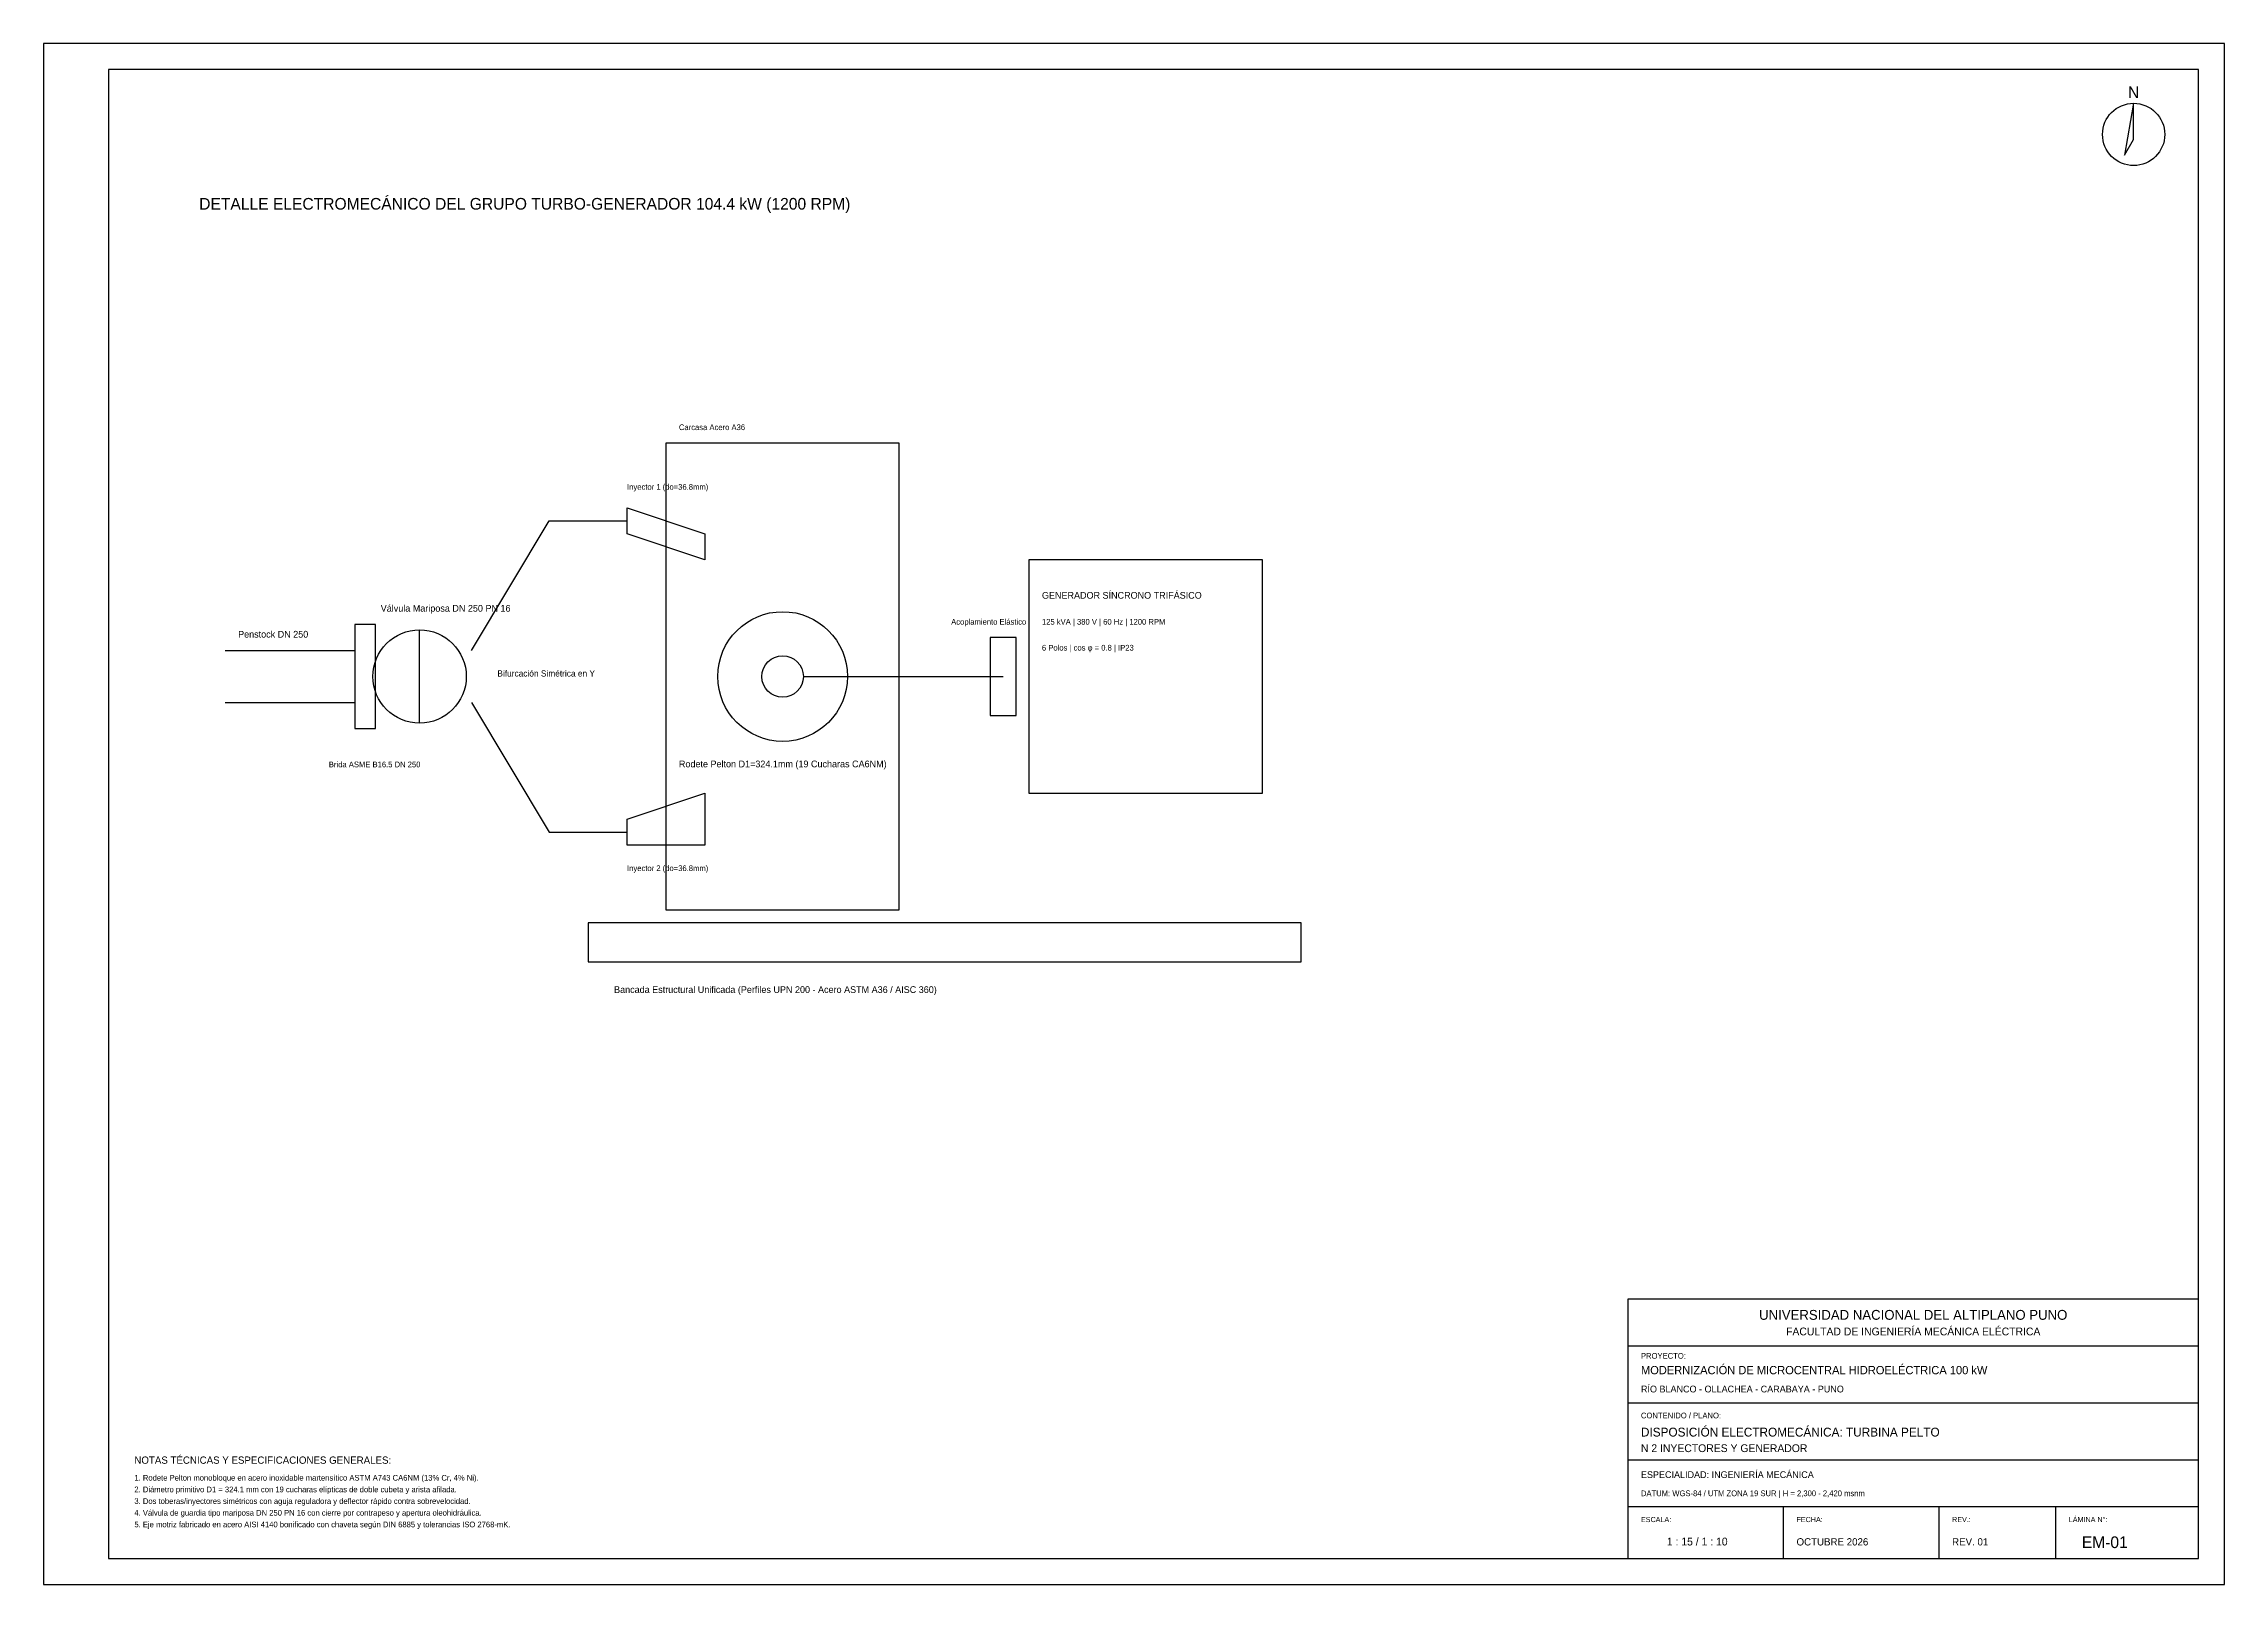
# Model space of a CAD drawing. Header units: metres. Extents: x 0 to 841, y 0 to 594.
import ezdxf
from ezdxf.enums import TextEntityAlignment as Align

# ---------------------------------------------------------------- set-up
doc = ezdxf.new("R2010")
doc.units = ezdxf.units.M
for name, color, linetype in [('0_CAJETIN', 2, 'Continuous'), ('0_MARCO_Y_BORDE', 4, 'Continuous'), ('0_TEXTOS_ROTULO', 7, 'Continuous'), ('CIVIL_CONCRETO', 4, 'Continuous'), ('EJES_Y_CENTROS', 1, 'Continuous'), ('ELECTRICA_EQUIPOS', 6, 'Continuous'), ('MECANICA_EQUIPOS', 2, 'Continuous'), ('MECANICA_TUBERIA', 6, 'Continuous'), ('NOTAS_TECNICAS', 7, 'Continuous')]:
    doc.layers.add(name, color=color, linetype=linetype)

msp = doc.modelspace()

# ---------------------------------------------------------------- linework, layer by layer
at = {"layer": '0_CAJETIN'}
for p, q in [((611, 92), (831, 92)), ((611, 70), (831, 70)), ((611, 48), (831, 48)), ((611, 30), (831, 30)), ((671, 10), (671, 30)), ((731, 10), (731, 30)), ((776, 10), (776, 30))]:
    msp.add_line(p, q, dxfattribs=at)
msp.add_lwpolyline([(611, 10), (831, 10), (831, 110), (611, 110), (611, 10)], close=True, dxfattribs=at)
at = {"layer": '0_MARCO_Y_BORDE'}
for points in [[(0, 0), (841, 0), (841, 594), (0, 594), (0, 0)], [(25, 10), (831, 10), (831, 584), (25, 584), (25, 10)], [(806, 571), (802.5, 551), (806, 557), (806, 571)], [(210, 240), (485, 240), (485, 255), (210, 255), (210, 240)]]:
    msp.add_lwpolyline(points, close=True, dxfattribs=at)
msp.add_circle((806, 559), 12, dxfattribs=at)
at = {"layer": 'CIVIL_CONCRETO'}
msp.add_lwpolyline([(240, 260), (330, 260), (330, 440), (240, 440), (240, 260)], close=True, dxfattribs=at)
at = {"layer": 'EJES_Y_CENTROS'}
msp.add_circle((285, 350), 8, dxfattribs=at)
at = {"layer": 'ELECTRICA_EQUIPOS'}
msp.add_lwpolyline([(380, 305), (470, 305), (470, 395), (380, 395), (380, 305)], close=True, dxfattribs=at)
at = {"layer": 'MECANICA_EQUIPOS'}
for p, q in [((145, 332), (145, 368)), ((293, 350), (370, 350))]:
    msp.add_line(p, q, dxfattribs=at)
for points in [[(225, 415), (255, 405), (255, 395), (225, 405), (225, 415)], [(365, 335), (375, 335), (375, 365), (365, 365), (365, 335)], [(225, 295), (255, 305), (255, 285), (225, 285), (225, 295)]]:
    msp.add_lwpolyline(points, close=True, dxfattribs=at)
for centre, radius in [((285, 350), 25), ((145, 350), 18)]:
    msp.add_circle(centre, radius, dxfattribs=at)
at = {"layer": 'MECANICA_TUBERIA'}
for p, q in [((70, 360), (120, 360)), ((70, 340), (120, 340))]:
    msp.add_line(p, q, dxfattribs=at)
for points in [[(165, 360), (195, 410), (225, 410)], [(165, 340), (195, 290), (225, 290)]]:
    msp.add_lwpolyline(points, dxfattribs=at)
msp.add_lwpolyline([(120, 330), (128, 330), (128, 370), (120, 370), (120, 330)], close=True, dxfattribs=at)

# ---------------------------------------------------------------- texts
at = {"layer": '0_TEXTOS_ROTULO'}
for s, height, p in [('N', 4.5, (806, 573)), ('UNIVERSIDAD NACIONAL DEL ALTIPLANO PUNO', 3.8, (721, 102)), ('FACULTAD DE INGENIERÍA MECÁNICA ELÉCTRICA', 3, (721, 96))]:
    msp.add_text(s, height=height, dxfattribs=at).set_placement(p, align=Align.CENTER)
for s, height, p in [('DETALLE ELECTROMECÁNICO DEL GRUPO TURBO-GENERADOR 104.4 kW (1200 RPM)', 4.5, (60, 530)), ('Bancada Estructural Unificada (Perfiles UPN 200 - Acero ASTM A36 / AISC 360)', 2.6, (220, 228)), ('PROYECTO:', 2.2, (616, 87)), ('MODERNIZACIÓN DE MICROCENTRAL HIDROELÉCTRICA 100 kW', 3.2, (616, 81)), ('RÍO BLANCO - OLLACHEA - CARABAYA - PUNO', 2.6, (616, 74)), ('CONTENIDO / PLANO:', 2.2, (616, 64)), ('DISPOSICIÓN ELECTROMECÁNICA: TURBINA PELTO', 3.4, (616, 57)), ('N 2 INYECTORES Y GENERADOR', 3, (616, 51)), ('ESPECIALIDAD: INGENIERÍA MECÁNICA', 2.6, (616, 41)), ('DATUM: WGS-84 / UTM ZONA 19 SUR | H = 2,300 - 2,420 msnm', 2.2, (616, 34)), ('ESCALA:', 2, (616, 24)), ('FECHA:', 2, (676, 24)), ('REV.:', 2, (736, 24)), ('LÁMINA N°:', 2, (781, 24)), ('1 : 15 / 1 : 10', 3, (626, 15)), ('OCTUBRE 2026', 2.8, (676, 15)), ('REV. 01', 2.8, (736, 15)), ('EM-01', 4.5, (786, 14))]:
    msp.add_text(s, height=height, dxfattribs=at).set_placement(p)
at = {"layer": 'CIVIL_CONCRETO'}
msp.add_text('Carcasa Acero A36', height=2.2, dxfattribs=at).set_placement((245, 445))
at = {"layer": 'ELECTRICA_EQUIPOS'}
for s, height, p in [('GENERADOR SÍNCRONO TRIFÁSICO', 2.6, (385, 380)), ('125 kVA | 380 V | 60 Hz | 1200 RPM', 2.2, (385, 370)), ('6 Polos | cos φ = 0.8 | IP23', 2.2, (385, 360))]:
    msp.add_text(s, height=height, dxfattribs=at).set_placement(p)
at = {"layer": 'MECANICA_EQUIPOS'}
for s, height, p in [('Inyector 1 (do=36.8mm)', 2.2, (225, 422)), ('Válvula Mariposa DN 250 PN 16', 2.6, (130, 375)), ('Acoplamiento Elástico', 2.2, (350, 370)), ('Rodete Pelton D1=324.1mm (19 Cucharas CA6NM)', 2.6, (245, 315)), ('Inyector 2 (do=36.8mm)', 2.2, (225, 275))]:
    msp.add_text(s, height=height, dxfattribs=at).set_placement(p)
at = {"layer": 'MECANICA_TUBERIA'}
for s, height, p in [('Penstock DN 250', 2.6, (75, 365)), ('Bifurcación Simétrica en Y', 2.4, (175, 350)), ('Brida ASME B16.5 DN 250', 2.2, (110, 315))]:
    msp.add_text(s, height=height, dxfattribs=at).set_placement(p)
at = {"layer": 'NOTAS_TECNICAS'}
for s, height, p in [('1. Rodete Pelton monobloque en acero inoxidable martensítico ASTM A743 CA6NM (13% Cr, 4% Ni).', 2.2, (35, 40)), ('NOTAS TÉCNICAS Y ESPECIFICACIONES GENERALES:', 2.8, (35, 46.5)), ('2. Diámetro primitivo D1 = 324.1 mm con 19 cucharas elípticas de doble cubeta y arista afilada.', 2.2, (35, 35.5)), ('4. Válvula de guardia tipo mariposa DN 250 PN 16 con cierre por contrapeso y apertura oleohidráulica.', 2.2, (35, 26.5)), ('3. Dos toberas/inyectores simétricos con aguja reguladora y deflector rápido contra sobrevelocidad.', 2.2, (35, 31)), ('5. Eje motriz fabricado en acero AISI 4140 bonificado con chaveta según DIN 6885 y tolerancias ISO 2768-mK.', 2.2, (35, 22))]:
    msp.add_text(s, height=height, dxfattribs=at).set_placement(p)

doc.saveas('drawing.dxf')
